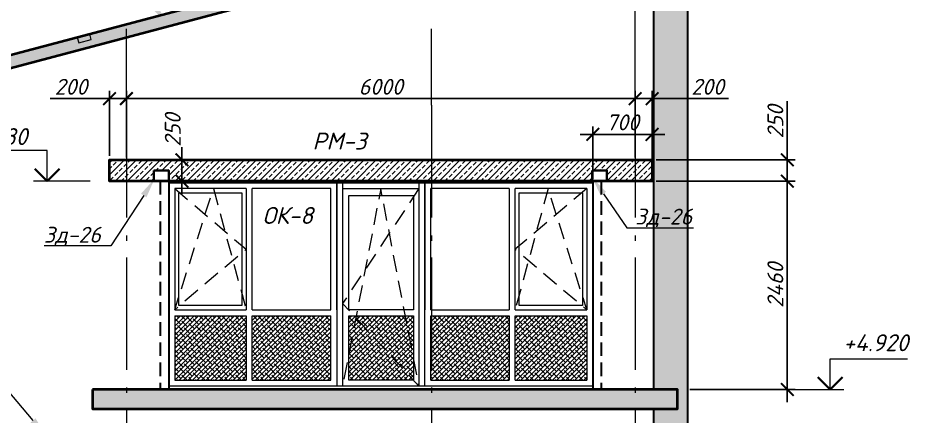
# Model space of a CAD drawing. Header units: millimetres. Extents: x -238377 to 196118, y -123284 to 30177.
# Drawn here: x 168421 to 178944, y -107845 to -103143 of the extents above; entities that cross this region are included whole.
import ezdxf
from ezdxf import colors
from ezdxf.entities.mleader import LeaderData, LeaderLine
from ezdxf.math import Vec2, Vec3

# ---------------------------------------------------------------- set-up
doc = ezdxf.new("R2010")
doc.units = ezdxf.units.MM
doc.header["$MEASUREMENT"] = 0
for name, pattern in [('Double Dashed', [1797.222233, 1325, -211.666656, 63.333344, -197.222233]), ('Hidden Line', [309, 200, -109]), ('HIDDEN2', [4.7625, 3.175, -1.5875])]:
    doc.linetypes.add(name, pattern=pattern)
doc.layers.get('0').update_dxf_attribs({"lineweight": 5})
doc.layers.add('#Hatch', color=7, linetype='Continuous', lineweight=5, true_color=0x4d4d4d)
doc.layers.add('#Каркас', color=7, linetype='Continuous', lineweight=5, true_color=0x757575)
for name, color, linetype, lineweight in [('#Бетон', 10, 'Continuous', 15), ('#Бетон монолитные пояса', 34, 'Continuous', 35), ('#Бетон разрез', 20, 'Continuous', 40), ('#Выноски', 150, 'Continuous', 15), ('#Газобетон', 152, 'Continuous', 35), ('#размеры', 7, 'Continuous', 5), ('Линия пунктир', 190, 'HIDDEN2', 9), ('Окна ArchiCAD_Ном._пера__95', 251, 'Continuous', 9), ('оси_Ном._пера__96', 7, 'Continuous', 5), ('чертеж_Ном._пера__91', 250, 'Continuous', 5), ('чертеж_Ном._пера__96', 7, 'Continuous', 13), ('чертеж_Ном._пера__98', 7, 'Continuous', 35)]:
    doc.layers.add(name, color=color, linetype=linetype, lineweight=lineweight)
doc.styles.add('STEP PR', font='isocpeui.ttf')
doc.dimstyles.new('SPDS', dxfattribs={"dimscale": 10, "dimtxt": 2.5, "dimasz": 2, "dimexe": 1.25, "dimexo": 0.625, "dimtad": 1, "dimdec": 0, "dimrnd": 0.001, "dimtxsty": 'STEP PR', "dimblk": 'ARCHTICK', "dimcen": 2.5, "dimdle": 2, "dimclrd": 256, "dimclre": 256, "dimclrt": 7, "dimadec": 0, "dimazin": 2, "dimtfac": 0.75, "dimtdec": 0, "dimtmove": 1, "dimatfit": 3, "dimfxl": 1, "dimtolj": 1, "dimarcsym": 1})

# ---------------------------------------------------------------- blocks, each defined once
blk = doc.blocks.new('A$C44BF2F2C')
at = {"layer": 'Окна ArchiCAD_Ном._пера__95', "lineweight": 0, "true_color": 0x5c5c5c}
h = blk.add_hatch(dxfattribs=at)
h.set_pattern_fill('ANSI38', color=251, scale=300)
h.set_pattern_definition([(45, (2016.86, -590.616), (-26.5165, 26.5165), []), (135, (2016.86, -590.616), (-79.5495, 26.5165), [93.75, -56.25])])
h.paths.add_polyline_path([(2577, -85), (1653, -85), (1653, -845), (2577, -845)])
h.paths.add_polyline_path([(3493, -85), (2647, -85), (2647, -845), (3493, -845)])
h.paths.add_polyline_path([(1448, -85), (688, -86), (688, -846), (1448, -845)])
h.paths.add_polyline_path([(473, -85), (-454, -85), (-454, -845), (473, -845)])
h.paths.add_polyline_path([(-524, -845), (-524, -85), (-1367, -85), (-1367, -820), (-1367, -845)])
at = {"layer": 'Окна ArchiCAD_Ном._пера__95', "color": 251, "linetype": 'Continuous', "true_color": 0x5c5c5c}
for p, q in [((-1437, -915), (-1437, 1485)), ((598, 1485), (-1437, 1485)), ((-1367, 1485), (-1367, 1484)), ((-524, 1485), (-524, 1484)), ((-454, 1484), (-454, 1485)), ((1583, 1485), (528, 1485)), ((543, -15), (543, 1485)), ((543, 1485), (543, -915)), ((598, 1485), (598, 1484)), ((613, 1484), (613, -915)), ((1513, 1485), (1513, -915)), ((3563, 1485), (1513, 1485)), ((1583, 1485), (1583, -15)), ((1583, 1485), (1583, -15)), ((1583, -915), (1583, 1485)), ((2577, 1485), (2577, 1484)), ((2647, 1484), (2647, 1485)), ((3493, 1485), (3493, 1484)), ((3563, -915), (3563, 1485)), ((3563, -915), (3563, 1485)), ((-1367, 1415), (-1367, -15)), ((-524, 1415), (-1367, 1415)), ((-524, 1415), (-524, -15)), ((-454, -15), (-454, 1415)), ((473, 1415), (-454, 1415)), ((473, -15), (473, 1415)), ((613, 1415), (1513, 1415)), ((2577, 1415), (1653, 1415)), ((1653, -15), (1653, 1415)), ((2577, 1415), (2577, -15)), ((2647, -15), (2647, 1415)), ((3493, 1415), (2647, 1415)), ((3493, 1415), (3493, -15)), ((688, -15), (688, 1335)), ((688, 1335), (1448, 1335)), ((1448, 1335), (1448, -15)), ((-1367, -15), (-524, -15)), ((-1367, -85), (-1367, -845)), ((-1367, -85), (-524, -85)), ((-524, -85), (-524, -845)), ((-454, -15), (473, -15)), ((-454, -845), (-454, -85)), ((-454, -85), (473, -85)), ((473, -845), (473, -85)), ((1448, -15), (688, -15)), ((688, -845), (688, -86)), ((688, -86), (1448, -86)), ((1448, -86), (1448, -845)), ((1653, -15), (2577, -15)), ((1653, -85), (2577, -85)), ((1653, -845), (1653, -85)), ((2577, -85), (2577, -845)), ((2647, -15), (3493, -15)), ((2647, -845), (2647, -85)), ((2647, -85), (3493, -85)), ((3493, -85), (3493, -845)), ((613, -915), (-1437, -915)), ((-1367, -845), (-524, -845)), ((-454, -845), (473, -845)), ((1583, -915), (543, -915)), ((1448, -845), (688, -845)), ((3563, -915), (1513, -915)), ((1653, -845), (2577, -845)), ((2647, -845), (3493, -845))]:
    blk.add_line(p, q, dxfattribs=at)
at = {"layer": 'Окна ArchiCAD_Ном._пера__95', "color": 251, "lineweight": 15, "true_color": 0x5c5c5c}
blk.add_lwpolyline([(-1437, 1484), (3564, 1484), (3564, -915), (-1437, -915)], close=True, dxfattribs=at)
at = {"layer": 'Окна ArchiCAD_Ном._пера__95', "color": 251, "linetype": 'Hidden Line', "true_color": 0x5c5c5c, "flags": 128}
for points in [[(-1367, 1415), (-524, 700), (-1367, -15), (-911, 1415), (-524, -15)], [(1513, 1415), (613, 60), (1513, -915), (1063, 1415), (613, -915)], [(3493, 1415), (2647, 700), (3493, -15), (3037, 1415), (2647, -15)]]:
    blk.add_lwpolyline(points, dxfattribs=at)
at = {"layer": 'Окна ArchiCAD_Ном._пера__95', "color": 251, "linetype": 'Continuous', "true_color": 0x5c5c5c, "flags": 128}
for points in [[(-1317, 1365), (-574, 1365), (-574, 35), (-1317, 35)], [(2697, 1365), (3443, 1365), (3443, 35), (2697, 35)]]:
    blk.add_lwpolyline(points, close=True, dxfattribs=at)
blk = doc.blocks.new('Отметка высоты (ГОСТ)[26]_3', base_point=(115341, -142))
at = {"layer": 'чертеж_Ном._пера__96', "linetype": 'Continuous', "lineweight": 5}
for p, q in [((115341, -142), (115341, 308)), ((115341, 308), (116483, 308)), ((114709, -142), (115541, -142))]:
    blk.add_line(p, q, dxfattribs=at)
at = {"layer": 'чертеж_Ном._пера__98', "linetype": 'Continuous'}
for q in [(115161, 38), (115521, 38)]:
    blk.add_line((115341, -142), q, dxfattribs=at)
blk = doc.blocks.new('_ArchTick')
at = {"color": 0, "linetype": 'ByBlock', "const_width": 0.15}
blk.add_lwpolyline([(-0.5, -0.5), (0.5, 0.5)], dxfattribs=at)
blk = doc.blocks.new('*D894')
at = {"layer": '#размеры', "lineweight": -2, "transparency": 16777216}
for p, q in [((170356, -104670), (170356, -105220)), ((170353, -104820), (170450, -104820)), ((170353, -105070), (170450, -105070))]:
    blk.add_line(p, q, dxfattribs=at)
at = {"layer": 'Defpoints', "color": 0, "transparency": 16777216}
for p in [(170306, -104820), (170306, -105070), (170356, -105070)]:
    blk.add_point(p, dxfattribs=at)
at = {"layer": '#размеры', "lineweight": -2, "transparency": 16777216, "xscale": 150, "yscale": 150, "zscale": 150}
for p, rotation in [((170356, -104820), 90), ((170356, -105070), 270)]:
    blk.add_blockref('_ArchTick', p, dxfattribs=dict(at, rotation=rotation))
at = {"layer": '#размеры', "color": 7, "transparency": 16777216, "insert": (170248, -104468), "char_height": 187.5, "attachment_point": 5, "rotation": 90, "style": 'STEP PR'}
blk.add_mtext('\\A1;250', dxfattribs=at)
blk = doc.blocks.new('*D907')
at = {"layer": '#размеры', "lineweight": -2, "transparency": 16777216}
for p, q in [((175701, -104793), (175701, -104004)), ((175901, -104793), (175901, -104004)), ((175551, -104097), (176051, -104097)), ((176802, -104097), (175901, -104097))]:
    blk.add_line(p, q, dxfattribs=at)
at = {"layer": 'Defpoints', "color": 0, "transparency": 16777216}
for p in [(175901, -104097), (175701, -104840), (175901, -104840)]:
    blk.add_point(p, dxfattribs=at)
at = {"layer": '#размеры', "lineweight": -2, "transparency": 16777216, "xscale": 150, "yscale": 150, "zscale": 150, "rotation": 180}
blk.add_blockref('_ArchTick', (175701, -104097), dxfattribs=at)
at = {"layer": '#размеры', "lineweight": -2, "transparency": 16777216, "xscale": 150, "yscale": 150, "zscale": 150}
blk.add_blockref('_ArchTick', (175901, -104097), dxfattribs=at)
at = {"layer": '#размеры', "color": 7, "transparency": 16777216, "insert": (176556, -103957), "char_height": 187.5, "attachment_point": 5, "style": 'STEP PR'}
blk.add_mtext('\\A1;200', dxfattribs=at)
blk = doc.blocks.new('*D908')
at = {"layer": '#размеры', "lineweight": -2, "transparency": 16777216}
for p, q in [((169701, -104793), (169701, -104004)), ((175701, -104793), (175701, -104004)), ((175851, -104097), (169551, -104097))]:
    blk.add_line(p, q, dxfattribs=at)
at = {"layer": 'Defpoints', "color": 0, "transparency": 16777216}
for p in [(169701, -104097), (169701, -104840), (175701, -104840)]:
    blk.add_point(p, dxfattribs=at)
at = {"layer": '#размеры', "lineweight": -2, "transparency": 16777216, "xscale": 150, "yscale": 150, "zscale": 150, "rotation": 180}
blk.add_blockref('_ArchTick', (169701, -104097), dxfattribs=at)
at = {"layer": '#размеры', "lineweight": -2, "transparency": 16777216, "xscale": 150, "yscale": 150, "zscale": 150}
blk.add_blockref('_ArchTick', (175701, -104097), dxfattribs=at)
at = {"layer": '#размеры', "color": 7, "transparency": 16777216, "insert": (172701, -103957), "char_height": 187.5, "attachment_point": 5, "style": 'STEP PR'}
blk.add_mtext('\\A1;6000', dxfattribs=at)
blk = doc.blocks.new('*D992')
at = {"layer": '#размеры', "lineweight": -2, "transparency": 16777216}
for p, q in [((169501, -104773), (169501, -104004)), ((169701, -104793), (169701, -104004)), ((168802, -104097), (169501, -104097)), ((169851, -104097), (169351, -104097))]:
    blk.add_line(p, q, dxfattribs=at)
at = {"layer": 'Defpoints', "color": 0, "transparency": 16777216}
for p in [(169501, -104097), (169501, -104820), (169701, -104840)]:
    blk.add_point(p, dxfattribs=at)
at = {"layer": '#размеры', "lineweight": -2, "transparency": 16777216, "xscale": 150, "yscale": 150, "zscale": 150, "rotation": 180}
blk.add_blockref('_ArchTick', (169501, -104097), dxfattribs=at)
at = {"layer": '#размеры', "lineweight": -2, "transparency": 16777216, "xscale": 150, "yscale": 150, "zscale": 150}
blk.add_blockref('_ArchTick', (169701, -104097), dxfattribs=at)
at = {"layer": '#размеры', "color": 7, "transparency": 16777216, "insert": (169048, -103957), "char_height": 187.5, "attachment_point": 5, "style": 'STEP PR'}
blk.add_mtext('\\A1;200', dxfattribs=at)
blk = doc.blocks.new('*D909')
at = {"layer": '#размеры', "lineweight": -2, "transparency": 16777216}
for p, q in [((177496, -107680), (177496, -104920)), ((175948, -105070), (177590, -105070)), ((176348, -107530), (177590, -107530))]:
    blk.add_line(p, q, dxfattribs=at)
at = {"layer": 'Defpoints', "color": 0, "transparency": 16777216}
for p in [(175901, -105070), (177496, -105070), (176301, -107530)]:
    blk.add_point(p, dxfattribs=at)
at = {"layer": '#размеры', "lineweight": -2, "transparency": 16777216, "xscale": 150, "yscale": 150, "zscale": 150}
for p, rotation in [((177496, -105070), 90), ((177496, -107530), 270)]:
    blk.add_blockref('_ArchTick', p, dxfattribs=dict(at, rotation=rotation))
at = {"layer": '#размеры', "color": 7, "transparency": 16777216, "insert": (177355, -106300), "char_height": 187.5, "attachment_point": 5, "rotation": 90, "style": 'STEP PR'}
blk.add_mtext('\\A1;2460', dxfattribs=at)
blk = doc.blocks.new('*D993')
at = {"layer": '#размеры', "lineweight": -2, "transparency": 16777216}
for p, q in [((177496, -104125), (177496, -104820)), ((177496, -105220), (177496, -104670)), ((175948, -104820), (177590, -104820)), ((175948, -105070), (177590, -105070))]:
    blk.add_line(p, q, dxfattribs=at)
at = {"layer": 'Defpoints', "color": 0, "transparency": 16777216}
for p in [(175901, -104820), (177496, -104820), (175901, -105070)]:
    blk.add_point(p, dxfattribs=at)
at = {"layer": '#размеры', "lineweight": -2, "transparency": 16777216, "xscale": 150, "yscale": 150, "zscale": 150}
for p, rotation in [((177496, -104820), 90), ((177496, -105070), 270)]:
    blk.add_blockref('_ArchTick', p, dxfattribs=dict(at, rotation=rotation))
at = {"layer": '#размеры', "color": 7, "transparency": 16777216, "insert": (177355, -104371), "char_height": 187.5, "attachment_point": 5, "rotation": 90, "style": 'STEP PR'}
blk.add_mtext('\\A1;250', dxfattribs=at)
blk = doc.blocks.new('*D980')
at = {"layer": '#размеры', "lineweight": -2, "transparency": 16777216}
for p, q in [((175202, -105044), (175202, -104425)), ((175901, -105023), (175901, -104425)), ((175052, -104519), (176051, -104519))]:
    blk.add_line(p, q, dxfattribs=at)
at = {"layer": 'Defpoints', "color": 0, "transparency": 16777216}
for p in [(175901, -104519), (175202, -105091), (175901, -105070)]:
    blk.add_point(p, dxfattribs=at)
at = {"layer": '#размеры', "lineweight": -2, "transparency": 16777216, "xscale": 150, "yscale": 150, "zscale": 150, "rotation": 180}
blk.add_blockref('_ArchTick', (175202, -104519), dxfattribs=at)
at = {"layer": '#размеры', "lineweight": -2, "transparency": 16777216, "xscale": 150, "yscale": 150, "zscale": 150}
blk.add_blockref('_ArchTick', (175901, -104519), dxfattribs=at)
at = {"layer": '#размеры', "color": 7, "transparency": 16777216, "insert": (175552, -104377), "char_height": 187.5, "attachment_point": 5, "style": 'STEP PR'}
blk.add_mtext('\\A1;700', dxfattribs=at)

msp = doc.modelspace()

# ---------------------------------------------------------------- hatches: boundary and pattern name
at = {"layer": '#Hatch'}
h = msp.add_hatch(dxfattribs=at)
h.set_pattern_fill('ANSI33', color=256, scale=400)
h.paths.add_polyline_path([(161260.5, -105615.7), (161301.1, -105548), (161301.1, -105449.2), (160481.1, -105666.7), (160481.1, -105822.7)])
h.paths.add_polyline_path([(167301.1, -104011.3), (167301.1, -103858), (161371.6, -105430.5), (161301.1, -105548), (161301.1, -105604.9)])
h.paths.add_polyline_path([(175701.2, -101780.1), (175701.2, -101630.2), (167301.1, -103858), (167301.1, -104011.3)])
h.paths.add_polyline_path([(175701.2, -101630.2), (175701.2, -101780.1), (176320.9, -101943.8), (176320.9, -101793.9)])
h = msp.add_hatch(dxfattribs=at)
h.set_pattern_fill('AR-CONC', color=256, scale=20)
h.set_pattern_definition([(50, (0, 0), (143.452037, -12.55043), [15, -165]), (355, (0, 0), (-27.75027, 150.43843), [12, -132]), (100.451444, (11.95, -1.05), (115.70177, 137.888), [12.74804, -140.22842]), (46.1842, (0, 40), (213.44827, -33.10386), [22.5, -247.5]), (96.63564, (17.79, 37.24), (186.93239, 194.82372), [19.12207, -210.34275]), (351.18416, (0, 40), (186.9324, 194.82372), [18, -198]), (21, (20, 30), (119.38141, -80.52378), [15, -165]), (326, (20, 30), (48.66307, 145.03001), [12, -132]), (71.451445, (29.95, 23.29), (168.044475, 64.50623), [12.74804, -140.22842]), (37.5, (0, 0), (2.431971, 66.578771), [0, -130.4, 0, -134, 0, -132.5]), (7.5, (0, 0), (52.613907, 78.882342), [0, -76.4, 0, -127.4, 0, -50.5]), (327.5, (-44.6, 0), (106.764487, -4.510974), [0, -50, 0, -156, 0, -207]), (317.5, (-64.6, 0), (116.637234, 20.020996), [0, -65, 0, -103.6, 0, -147])])
h.paths.add_polyline_path([(176320.9, -108400.2), (175920.9, -108400.2), (175920.9, -112300.2), (176300.8, -112300.2), (176320.9, -112300.2)])
h.paths.add_polyline_path([(176320.9, -101943.8), (175920.9, -101838.1), (175920.9, -107530.2), (176201.2, -107530.2), (176201.2, -107760.2), (175920.9, -107760.2), (175920.9, -108080.2), (176320.9, -108080.2)])
h = msp.add_hatch(dxfattribs=at)
h.set_pattern_fill('ANSI33', color=256, scale=400)
h.paths.add_polyline_path([(175193, -104943.9), (175368.8, -104943.9), (175368.8, -105070.2), (175701.2, -105070.2), (175701.2, -104820.2), (175201.2, -104820.1), (173301.2, -104820.1), (173301.2, -105070.2), (175193, -105070.2)])
h.paths.add_polyline_path([(173301.2, -104820.1), (170201.2, -104820.1), (169701.1, -104820.1), (169701.1, -105070.1), (170025.5, -105070.1), (170025.5, -104943.9), (170201.3, -104943.9), (170201.3, -105070.1), (173301.2, -105070.2)])
h.paths.add_polyline_path([(169701.1, -104820.1), (169501.1, -104820.1), (169501.1, -105070.1), (169701.1, -105070.1)])
h.paths.add_polyline_path([(175901.3, -104820.2), (175701.2, -104820.2), (175701.2, -105070.2), (175901.3, -105070.2)])
at = {"layer": '#Hatch', "linetype": 'Continuous', "true_color": 0xd9d9d9}
h = msp.add_hatch(color=254, dxfattribs=at)
h.paths.add_polyline_path([(173501.2, -107759.6), (173101.2, -107759.6)], flags=17)
h.paths.add_polyline_path([(169301.2, -107530.2), (169301.2, -107759.6), (176201.2, -107759.6), (176201.2, -107530.2)])

# ---------------------------------------------------------------- linework, layer by layer
at = {"layer": '#Бетон'}
msp.add_lwpolyline([(169122.4, -103375.8), (169141.6, -103436.5), (169286.8, -103397.6), (169269.5, -103335.1), (169122.4, -103375.8)], dxfattribs=at)
at = {"layer": '#Бетон монолитные пояса', "lineweight": 40}
for points in [[(175701.2, -101630.2), (160481.1, -105666.7)], [(175701.2, -101780.1), (160481.1, -105822.7)], [(170201.2, -105070.1), (169501.1, -105070.1), (169501.1, -104820.1), (170201.2, -104820.1), (175201.2, -104820.1), (175901.3, -104820.2), (175901.3, -105070.2), (170201.2, -105070.1)]]:
    msp.add_lwpolyline(points, dxfattribs=at)
at = {"layer": '#Бетон разрез', "linetype": 'Continuous'}
msp.add_lwpolyline([(169301.2, -107530.2), (169301.2, -107760.2), (169301.2, -107760.2), (176201.2, -107760.2), (176201.2, -107530.2), (169301.2, -107530.2)], dxfattribs=at)
at = {"layer": '#Газобетон', "lineweight": 30}
for points in [[(175920.9, -107530.2), (175920.9, -101838.1), (176320.9, -101943.8)], [(176320.9, -112300.2), (176320.9, -101793.9)], [(175920.9, -108080.2), (175920.9, -107760.2), (176201.2, -107760.2), (176201.2, -107530.2), (175920.9, -107530.2)]]:
    msp.add_lwpolyline(points, dxfattribs=at)
at = {"layer": '#Каркас', "lineweight": 30}
for points in [[(170201.2, -105070.2), (170201.2, -107520.2)], [(175201.2, -105070.4), (175201.2, -107520.2)]]:
    msp.add_lwpolyline(points, dxfattribs=at)
at = {"layer": 'Линия пунктир', "color": 6, "lineweight": 30, "ltscale": 50}
for points in [[(170101.2, -105070.2), (170101.2, -107520.2)], [(175301.2, -105070.4), (175301.2, -107520.2)]]:
    msp.add_lwpolyline(points, dxfattribs=at)
at = {"layer": 'оси_Ном._пера__96', "linetype": 'Double Dashed'}
for p, q in [((175701.2, -104174.1), (175701.2, -101186.1)), ((169701.1, -104174.1), (169701.1, -103274.1)), ((173301.2, -104174.1), (173301.2, -103274.1)), ((169701.1, -104174.1), (169701.1, -114948.4)), ((173301.2, -104174.1), (173301.2, -114948.4)), ((175701.2, -104174.1), (175701.2, -114948.4))]:
    msp.add_line(p, q, dxfattribs=at)
at = {"layer": 'чертеж_Ном._пера__98'}
for points in [[(170025.5, -104943.9), (170201.3, -104943.9), (170201.3, -105070.2), (170025.5, -105070.2)], [(175193, -104943.9), (175368.8, -104943.9), (175368.8, -105070.2), (175193, -105070.2)]]:
    msp.add_lwpolyline(points, close=True, dxfattribs=at)

# ---------------------------------------------------------------- block references
at = {"color": 251}
msp.add_blockref('A$C44BF2F2C', (171638.2, -106574.7), dxfattribs=at)
at = {"layer": 'чертеж_Ном._пера__91', "linetype": 'Continuous', "yscale": 0.8, "zscale": 0.8}
for p, xscale in [((168767.4, -105070.2), -0.8), ((178001, -107530.2), 0.8)]:
    msp.add_blockref('Отметка высоты (ГОСТ)[26]_3', p, dxfattribs=dict(at, xscale=xscale))

# ---------------------------------------------------------------- texts
at = {"layer": '#Выноски', "insert": (171895.3, -104698.3), "char_height": 200, "attachment_point": 7, "style": 'STEP PR'}
msp.add_mtext('РМ-3', dxfattribs=at)
at = {"layer": 'чертеж_Ном._пера__96', "style": 'STEP PR'}
for s, p in [('+7.380', (167769.4, -104645.1)), ('+4.920', (178156.3, -107078.5))]:
    msp.add_text(s, height=200, dxfattribs=at).set_placement(p)
at = {"layer": 'чертеж_Ном._пера__96', "insert": (171305.9, -105576.6), "char_height": 200, "attachment_point": 7, "style": 'STEP PR'}
msp.add_mtext('ОК-8', dxfattribs=at)

# ---------------------------------------------------------------- dimensions: what is measured, and where the dimension line sits
at = {"layer": '#размеры'}
for base, p1, p2, picture, middle in [((169501.1, -104097.5), (169701.1, -104839.9), (169501.1, -104820.1), '*D992', (169047.6, -104252.7)), ((175901.3, -104097.5), (175701.2, -104839.9), (175901.3, -104840.3), '*D907', (176556.1, -104097.5))]:
    dim = msp.add_linear_dim(base=base, p1=p1, p2=p2, dimstyle='SPDS', override={"dimscale": 75, "dimtxsty": 'STEP PR'}, dxfattribs=at)
    dim.commit()
    dim.dimension.update_dxf_attribs({"geometry": picture, "text_midpoint": middle, "dimtype": 160})
for base, p1, p2, picture, middle in [((169701.1, -104097.5), (175701.2, -104839.9), (169701.1, -104839.9), '*D908', (172701.2, -103956.8)), ((175901.3, -104518.6), (175201.7, -105090.8), (175901.3, -105070.2), '*D980', (175551.5, -104376.8))]:
    dim = msp.add_linear_dim(base=base, p1=p1, p2=p2, dimstyle='SPDS', override={"dimscale": 75, "dimtxsty": 'STEP PR'}, dxfattribs=at)
    dim.commit()
    dim.dimension.update_dxf_attribs({"geometry": picture, "text_midpoint": middle})
for base, p1, p2, picture, middle in [((177495.9, -104820.2), (175901.3, -105070.2), (175901.3, -104820.2), '*D993', (177508.1, -104370.9)), ((170356.3, -105070.1), (170306.3, -104820.1), (170306.3, -105070.1), '*D894', (170388.5, -104468.4))]:
    dim = msp.add_linear_dim(base=base, p1=p1, p2=p2, angle=90, dimstyle='SPDS', override={"dimscale": 75, "dimtxsty": 'STEP PR'}, dxfattribs=at)
    dim.commit()
    dim.dimension.update_dxf_attribs({"geometry": picture, "text_midpoint": middle, "dimtype": 160})
dim = msp.add_linear_dim(base=(177495.9, -105070.2), p1=(176301.1, -107530.2), p2=(175901.3, -105070.2), angle=90, dimstyle='SPDS', override={"dimscale": 75, "dimtxsty": 'STEP PR'}, dxfattribs=at)
dim.commit()
dim.dimension.update_dxf_attribs({"geometry": '*D909', "text_midpoint": (177355.3, -106300.2)})

# ---------------------------------------------------------------- leaders
at = {"layer": '#Выноски'}
ml = msp.add_multileader_mtext('Standard', dxfattribs=at)
ml.set_content('Антисейсм.\\Pпояс{\\A1; тип 1    } ', color=256, style='STEP PR')
ml.set_leader_properties(color=256, linetype='ByLayer', lineweight=-1)
ml.build(insert=Vec2(0, 0))
ml.multileader.update_dxf_attribs({"text_left_attachment_type": 6, "text_right_attachment_type": 6, "dogleg_length": 0, "arrow_head_size": 240})
ctx = ml.context
ctx.base_point, ctx.char_height, ctx.arrow_head_size, ctx.landing_gap_size, ctx.plane_origin = Vec3(168094.4, -102504), 200, 240, 100, Vec3(175121.1, -114590.2)
ctx.left_attachment, ctx.right_attachment, ctx.text_align_type = 6, 6, 2
notes = []
notes.append((ctx, [(1, (1, 1, 0), (169702.1, -102504), (-1, 0), 0, [(0, [(170166.4, -103204.3)], 0, [])])]))
ctx.mtext.insert, ctx.mtext.rotation, ctx.mtext.defined_height, ctx.mtext.alignment, ctx.mtext.flow_direction = Vec3(169602.1, -102264), 6.2831853, 130.9, 3, 5
ml = msp.add_multileader_mtext('Standard', dxfattribs=at)
ml.set_content('\\A1;{\\C7;Зд-26}', color=256, style='STEP PR')
ml.set_leader_properties(color=256, linetype='ByLayer', lineweight=-1)
ml.build(insert=Vec2(0, 0))
ml.multileader.update_dxf_attribs({"text_left_attachment_type": 6, "text_right_attachment_type": 6, "dogleg_length": 0, "arrow_head_size": 234, "scale": 0.75})
ctx = ml.context
ctx.base_point, ctx.scale, ctx.char_height, ctx.arrow_head_size, ctx.landing_gap_size, ctx.plane_origin = Vec3(168629.7, -105835), 0.75, 187.5, 234, 97.5, Vec3(179369.8, -124682.9)
ctx.left_attachment, ctx.right_attachment = 6, 6
notes.append((ctx, [(1, (1, 1, 0), (169519.3, -105835), (-1, 0), 0, [(0, [(170033.4, -105043.9)], 0, [])])]))
ctx.mtext.insert, ctx.mtext.rotation, ctx.mtext.width, ctx.mtext.defined_height, ctx.mtext.flow_direction = Vec3(168727.2, -105610), 6.2831853, 1565.868, 50.3, 5
ml = msp.add_multileader_mtext('Standard', dxfattribs=at)
ml.set_content('\\A1;{\\C7;Зд-26}', color=256, style='STEP PR')
ml.set_leader_properties(color=256, linetype='ByLayer', lineweight=-1)
ml.build(insert=Vec2(0, 0))
ml.multileader.update_dxf_attribs({"text_left_attachment_type": 6, "text_right_attachment_type": 6, "dogleg_length": 0, "arrow_head_size": 234, "scale": 0.75})
ctx = ml.context
ctx.base_point, ctx.scale, ctx.char_height, ctx.arrow_head_size, ctx.landing_gap_size, ctx.plane_origin = Vec3(175603.7, -105620.8), 0.75, 187.5, 234, 97.5, Vec3(184537.3, -124632.4)
ctx.left_attachment, ctx.right_attachment = 6, 6
notes.append((ctx, [(0, (1, 1, 0), (175603.7, -105620.8), (1, 0), 0, [(0, [(175193, -105026.7)], 0, [])])]))
ctx.mtext.insert, ctx.mtext.rotation, ctx.mtext.width, ctx.mtext.defined_height, ctx.mtext.flow_direction = Vec3(175701.2, -105395.8), 6.2831853, 2571.559, 557, 5
ml = msp.add_multileader_mtext('Standard', dxfattribs=at)
ml.set_content('Антисейсм.\\Pпояс{\\A1; тип 2     } ', color=256, style='STEP PR')
ml.set_leader_properties(color=256, linetype='ByLayer', lineweight=-1)
ml.build(insert=Vec2(0, 0))
ml.multileader.update_dxf_attribs({"text_left_attachment_type": 6, "text_right_attachment_type": 6, "dogleg_length": 0, "arrow_head_size": 240})
ctx = ml.context
ctx.base_point, ctx.char_height, ctx.arrow_head_size, ctx.landing_gap_size, ctx.plane_origin = Vec3(165819.9, -106883.9), 240, 240, 100, Vec3(172617.7, -118742.8)
ctx.left_attachment, ctx.right_attachment, ctx.text_align_type = 6, 6, 2
notes.append((ctx, [(1, (1, 1, 0), (167748.1, -106883.9), (-1, 0), 0, [(0, [(168754.9, -108080.2)], 0, [])])]))
ctx.mtext.insert, ctx.mtext.rotation, ctx.mtext.defined_height, ctx.mtext.alignment, ctx.mtext.flow_direction = Vec3(167648.1, -106595.9), 6.2831853, 130.9, 3, 5
for ctx, leaders in notes:
    for number, flags, end, landing, length, lines in leaders:
        leader = LeaderData()
        leader.index, (leader.has_last_leader_line, leader.has_dogleg_vector, leader.attachment_direction) = number, flags
        leader.last_leader_point, leader.dogleg_vector, leader.dogleg_length = Vec3(end), Vec3(landing), length
        for number, points, colour, breaks in lines:
            line = LeaderLine()
            line.index, line.vertices, line.color, line.breaks = number, Vec3.list(points), colors.encode_raw_color(colour), breaks
            leader.lines.append(line)
        ctx.leaders.append(leader)

doc.saveas('drawing.dxf')
